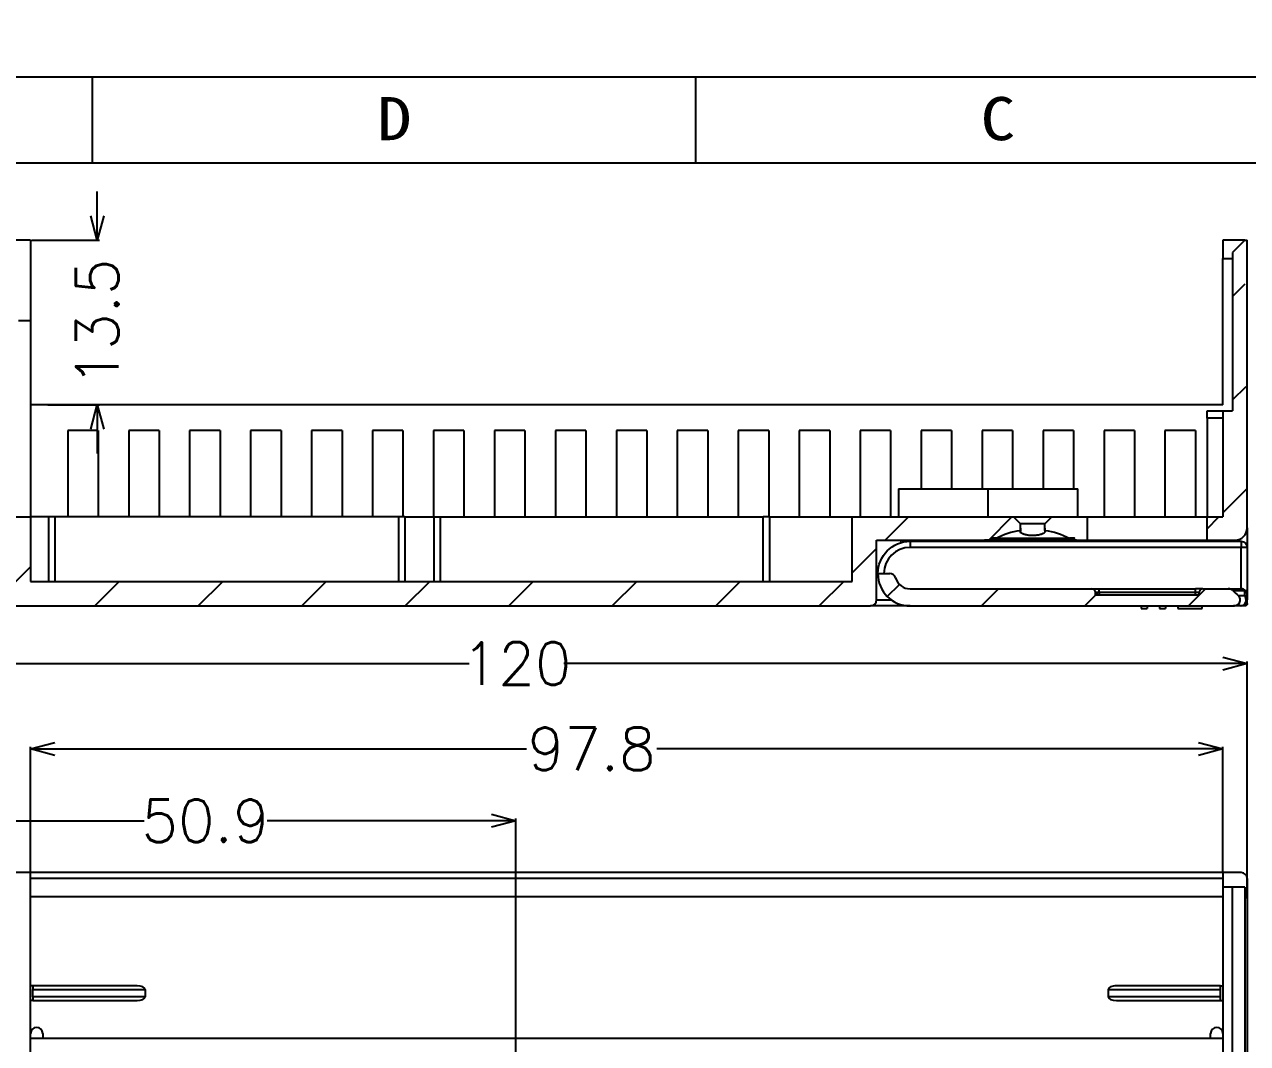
# Model space of a CAD drawing. Header units: millimetres. Extents: x 0 to 1853, y 0 to 821.
# Drawn here: x 1055.8 to 1156.1, y 531.5 to 615.1 of the extents above; entities that cross this region are included whole.
import ezdxf
from ezdxf.enums import TextEntityAlignment as Align
from ezdxf.lldxf.tags import DXFTag

# ---------------------------------------------------------------- set-up
doc = ezdxf.new("R2010")
doc.units = ezdxf.units.MM
doc.header["$MEASUREMENT"] = 0
doc.layers.get('0').update_dxf_attribs({"linetype": 'CONTINUOUS'})
doc.layers.get('Defpoints').update_dxf_attribs({"linetype": 'CONTINUOUS'})
for name, color, linetype in [('1', 7, 'CONTINUOUS'), ('5', 7, 'CONTINUOUS'), ('6', 7, 'CONTINUOUS'), ('8', 7, 'CONTINUOUS')]:
    doc.layers.add(name, color=color, linetype=linetype)
doc.styles.get("Standard").update_dxf_attribs({"font": 'txt', "bigfont": 'gbcbig.shx'})
doc.styles.add('TEXTSTYLE_0', font='txt', dxfattribs={"width": 0.8})
tags = doc.linetypes.add('CENTER', pattern=[2, 1.25, -0.25, 0.25, -0.25]).pattern_tags.tags
tags[10:11] = [DXFTag(74, 4), DXFTag(75, 0), DXFTag(340, '0'), DXFTag(46, 0.0), DXFTag(50, 0.0), DXFTag(44, 0.0), DXFTag(45, 0.0)]
tags[8:9] = [DXFTag(74, 4), DXFTag(75, 0), DXFTag(340, '0'), DXFTag(46, 0.0), DXFTag(50, 0.0), DXFTag(44, 0.0), DXFTag(45, 0.0)]
tags[6:7] = [DXFTag(74, 4), DXFTag(75, 0), DXFTag(340, '0'), DXFTag(46, 0.0), DXFTag(50, 0.0), DXFTag(44, 0.0), DXFTag(45, 0.0)]
tags[4:5] = [DXFTag(74, 4), DXFTag(75, 0), DXFTag(340, '0'), DXFTag(46, 0.0), DXFTag(50, 0.0), DXFTag(44, 0.0), DXFTag(45, 0.0)]
doc.dimstyles.get("Standard").update_dxf_attribs({"dimtxt": 3.5, "dimasz": 2, "dimexe": 0.18, "dimexo": 0.0625, "dimgap": 0.09, "dimtad": 0, "dimzin": 0, "dimdsep": 46, "dimtxsty": 'Standard', "dimblk": 'OPEN30', "dimcen": 0.09, "dimclrd": 3, "dimclre": 3, "dimclrt": 6, "dimadec": 0, "dimazin": 0, "dimtfac": 1, "dimtdec": 4, "dimtofl": 0, "dimtmove": 0, "dimatfit": 3, "dimldrblk": 'OPEN30', "dimfxl": 0, "dimtolj": 1, "dimtzin": 0, "dimlwd": 0, "dimlwe": 0, "dimarcsym": 0})

# ---------------------------------------------------------------- blocks, each defined once
blk = doc.blocks.new('_Open30')
at = {"color": 0, "linetype": 'ByBlock', "lineweight": -2}
for p, q in [((-1, 0.268), (0, 0)), ((0, 0), (-1, -0.268)), ((0, 0), (-1, 0))]:
    blk.add_line(p, q, dxfattribs=at)
blk = doc.blocks.new('*D94')
at = {"color": 3}
for p, q in [((1036.07, 545.08), (1036.07, 562.84)), ((1156.07, 543.38), (1156.07, 562.84)), ((1038.07, 562.66), (1092.26, 562.66)), ((1154.07, 562.66), (1100.02, 562.66))]:
    blk.add_line(p, q, dxfattribs=at)
at = {"layer": 'Defpoints', "color": 0}
for p in [(1156.07, 562.66), (1036.07, 545.01), (1156.07, 543.32)]:
    blk.add_point(p, dxfattribs=at)
at = {"color": 3, "xscale": 2, "yscale": 2, "zscale": 2, "rotation": 180}
blk.add_blockref('_Open30', (1036.07, 562.66), dxfattribs=at)
at = {"color": 3, "xscale": 2, "yscale": 2, "zscale": 2}
blk.add_blockref('_Open30', (1156.07, 562.66), dxfattribs=at)
at = {"color": 6, "insert": (1096.14, 562.66), "char_height": 3.5, "attachment_point": 5}
blk.add_mtext('\\A1;120', dxfattribs=at)
blk = doc.blocks.new('*D95')
at = {"color": 3}
for p, q in [((1056.27, 545.58), (1056.27, 555.84)), ((1154.07, 545.58), (1154.07, 555.84)), ((1058.27, 555.66), (1096.96, 555.66)), ((1152.07, 555.66), (1107.64, 555.66))]:
    blk.add_line(p, q, dxfattribs=at)
at = {"layer": 'Defpoints', "color": 0}
for p in [(1056.27, 555.66), (1056.27, 545.51), (1154.07, 545.51)]:
    blk.add_point(p, dxfattribs=at)
at = {"color": 3, "xscale": 2, "yscale": 2, "zscale": 2, "rotation": 180}
blk.add_blockref('_Open30', (1056.27, 555.66), dxfattribs=at)
at = {"color": 3, "xscale": 2, "yscale": 2, "zscale": 2}
blk.add_blockref('_Open30', (1154.07, 555.66), dxfattribs=at)
at = {"color": 6, "insert": (1102.3, 555.66), "char_height": 3.5, "attachment_point": 5}
blk.add_mtext('\\A1;97.8', dxfattribs=at)
blk = doc.blocks.new('*D109')
at = {"color": 3}
for p, q in [((1657.14, 691.76), (1661.99, 689.6)), ((1666.01, 687.77), (1666.19, 687.77)), ((1666.1, 687.68), (1666.1, 687.86))]:
    blk.add_line(p, q, dxfattribs=at)
at = {"layer": 'Defpoints', "color": 0}
for p in [(1663.81, 688.78), (1668.38, 686.75)]:
    blk.add_point(p, dxfattribs=at)
at = {"color": 3, "xscale": 2, "yscale": 2, "zscale": 2, "rotation": 335.9949340820313}
blk.add_blockref('_Open30', (1663.81, 688.78), dxfattribs=at)
at = {"color": 6, "insert": (1654.39, 692.98), "char_height": 3.5, "attachment_point": 5, "rotation": 335.9949}
blk.add_mtext('\\A1;∅5', dxfattribs=at)
blk = doc.blocks.new('*D114')
at = {"color": 3}
for p, q in [((1061.75, 599.39), (1061.75, 601.39)), ((1056.34, 597.39), (1061.93, 597.39)), ((1057.68, 583.89), (1061.93, 583.89)), ((1061.75, 581.89), (1061.75, 579.89))]:
    blk.add_line(p, q, dxfattribs=at)
at = {"layer": 'Defpoints', "color": 0}
for p in [(1056.27, 597.39), (1057.61, 583.89), (1061.75, 583.89)]:
    blk.add_point(p, dxfattribs=at)
at = {"color": 3, "xscale": 2, "yscale": 2, "zscale": 2}
for p, rotation in [((1061.75, 597.39), 270), ((1061.75, 583.89), 90)]:
    blk.add_blockref('_Open30', p, dxfattribs=dict(at, rotation=rotation))
at = {"color": 6, "insert": (1061.75, 590.64), "char_height": 3.5, "attachment_point": 5, "rotation": 90}
blk.add_mtext('\\A1;13.5', dxfattribs=at)
blk = doc.blocks.new('*D118')
at = {"color": 3}
for p, q in [((1045.17, 540.11), (1045.17, 549.95)), ((1096.07, 540.11), (1096.07, 549.95)), ((1047.17, 549.77), (1065.58, 549.77)), ((1094.07, 549.77), (1075.67, 549.77))]:
    blk.add_line(p, q, dxfattribs=at)
at = {"layer": 'Defpoints', "color": 0}
for p in [(1096.07, 549.77), (1045.17, 540.04), (1096.07, 540.04)]:
    blk.add_point(p, dxfattribs=at)
at = {"color": 3, "xscale": 2, "yscale": 2, "zscale": 2, "rotation": 180}
blk.add_blockref('_Open30', (1045.17, 549.77), dxfattribs=at)
at = {"color": 3, "xscale": 2, "yscale": 2, "zscale": 2}
blk.add_blockref('_Open30', (1096.07, 549.77), dxfattribs=at)
at = {"color": 6, "insert": (1070.62, 549.77), "char_height": 3.5, "attachment_point": 5}
blk.add_mtext('\\A1;50.9', dxfattribs=at)
blk = doc.blocks.new('44aa')
at = {"color": 7, "linetype": 'Continuous'}
for p, q in [((-297, 210.02), (0, 210.02)), ((-198, 202.95), (-198, 210.02)), ((-148.5, 202.95), (-148.5, 210.02)), ((-289.93, 202.95), (-7.07, 202.95))]:
    blk.add_line(p, q, dxfattribs=at)
at = {"color": 2, "style": 'TEXTSTYLE_0', "width": 0.792988}
for s, p, p2 in [('D', (-174.65, 204.81), (-171.82, 204.81)), ('C', (-125.15, 204.81), (-122.32, 204.81))]:
    blk.add_text(s, height=3.54, dxfattribs=at).set_placement(p, p2, align=Align.FIT)
blk = doc.blocks.new('SUN_6HWZ35TKUHLG5E9ZFKZ2V2VAJLS')
blk.add_blockref('44aa', (0, 0))

msp = doc.modelspace()

# ---------------------------------------------------------------- linework, layer by layer
at = {"color": 7}
for p, q in [((1154.873, 592.779), (1155.904, 593.809)), ((1154.873, 584.298), (1155.975, 585.399)), ((1154.073, 575.018), (1156.046, 576.989)), ((1126.374, 572.79), (1128.276, 574.69)), ((1134.864, 572.79), (1136.766, 574.69)), ((1152.773, 573.719), (1153.745, 574.69)), ((1123.673, 570.092), (1125.673, 572.09)), ((1054.273, 568.609), (1056.273, 570.607)), ((1061.542, 567.39), (1063.544, 569.39)), ((1070.032, 567.39), (1072.034, 569.39)), ((1078.521, 567.39), (1080.523, 569.39)), ((1087.011, 567.39), (1089.013, 569.39)), ((1095.5, 567.39), (1097.502, 569.39)), ((1103.99, 567.39), (1105.992, 569.39)), ((1112.479, 567.39), (1114.481, 569.39)), ((1120.969, 567.39), (1122.971, 569.39)), ((1126.55, 568.165), (1127.541, 569.155)), ((1134.263, 567.39), (1135.665, 568.79)), ((1142.753, 567.39), (1143.849, 568.484)), ((1151.242, 567.39), (1152.644, 568.79))]:
    msp.add_line(p, q, dxfattribs=at)
at = {"layer": '1', "color": 172}
for p, q in [((1135.465, 572.945), (1135.465, 572.946)), ((1141.48, 572.947), (1141.481, 572.947)), ((1134.865, 572.79), (1134.865, 572.79))]:
    msp.add_line(p, q, dxfattribs=at)
at = {"layer": '5', "color": 23}
for p, q in [((1156.073, 567.59), (1156.073, 567.88)), ((1155.873, 567.39), (1155.573, 567.39)), ((1156.073, 567.59), (1155.973, 567.59)), ((1154.072, 545.513), (1056.274, 545.513)), ((1154.072, 545.013), (1056.274, 545.013)), ((1154.073, 543.513), (1056.273, 543.513)), ((1056.473, 536.213), (1056.273, 536.213)), ((1065.008, 536.213), (1056.473, 536.213)), ((1056.473, 536.213), (1056.473, 535.913)), ((1056.473, 535.313), (1056.473, 535.913)), ((1056.473, 535.913), (1065.673, 535.913)), ((1065.673, 535.913), (1065.673, 535.313)), ((1144.673, 535.913), (1153.873, 535.913)), ((1144.673, 535.913), (1144.673, 535.313)), ((1153.873, 536.213), (1145.338, 536.213)), ((1153.873, 535.913), (1153.873, 536.213)), ((1153.873, 536.213), (1154.073, 536.213)), ((1153.873, 535.313), (1153.873, 535.913)), ((1056.473, 535.013), (1056.273, 535.013)), ((1056.473, 535.313), (1056.473, 535.013)), ((1065.673, 535.313), (1056.473, 535.313)), ((1056.473, 535.013), (1065.008, 535.013)), ((1153.873, 535.313), (1144.673, 535.313)), ((1145.338, 535.013), (1153.873, 535.013)), ((1153.873, 535.013), (1153.873, 535.313)), ((1153.873, 535.013), (1154.073, 535.013)), ((1057.273, 532.313), (1057.273, 531.913)), ((1153.073, 531.913), (1153.073, 532.313))]:
    msp.add_line(p, q, dxfattribs=at)
at = {"layer": '5', "color": 23, "extrusion": (0, 0, -1)}
msp.add_arc((-1155.873, 567.59), 0.2, 180, 270, dxfattribs=at)
at = {"layer": '5', "color": 23}
for centre in [(1056.773, 532.313), (1153.573, 532.313)]:
    msp.add_arc(centre, 0.5, 0, 180, dxfattribs=at)
for centre, major_axis, start_param, end_param in [((1065.008, 535.913), (-0.665, 0), 3.1415927, 4.712389), ((1145.338, 535.913), (0.665, 0), 1.5707963, 3.1415927), ((1065.008, 535.313), (0.665, 0), 4.712389, 6.2831853), ((1145.338, 535.313), (-0.665, 0), 0, 1.5707963)]:
    msp.add_ellipse(centre, major_axis=major_axis, ratio=0.4512199, start_param=start_param, end_param=end_param, dxfattribs=at)
at = {"layer": '6', "color": 43}
for p, q in [((1128.423, 572.69), (1128.423, 572.19)), ((1128.423, 572.69), (1155.573, 572.69)), ((1155.573, 572.19), (1128.423, 572.19)), ((1155.573, 572.69), (1155.573, 572.19)), ((1155.573, 568.79), (1155.573, 572.19)), ((1156.073, 572.19), (1155.573, 572.19)), ((1156.073, 572.19), (1156.073, 568.29)), ((1125.773, 570.04), (1126.746, 570.04)), ((1128.423, 568.79), (1143.323, 568.79)), ((1143.323, 568.79), (1143.923, 568.79)), ((1143.623, 568.29), (1143.623, 568.49)), ((1143.923, 568.49), (1143.623, 568.49)), ((1143.623, 568.29), (1152.123, 568.29)), ((1143.923, 568.49), (1143.923, 568.79)), ((1143.923, 568.79), (1151.823, 568.79)), ((1143.923, 568.49), (1143.923, 568.29)), ((1151.823, 568.49), (1143.923, 568.49)), ((1151.823, 568.49), (1151.823, 568.79)), ((1152.423, 568.79), (1151.823, 568.79)), ((1151.823, 568.29), (1151.823, 568.49)), ((1152.123, 568.49), (1151.823, 568.49)), ((1152.123, 568.29), (1152.123, 568.49)), ((1152.423, 568.79), (1154.522, 568.79)), ((1154.522, 568.79), (1155.573, 568.79)), ((1154.904, 568.643), (1155.869, 568.643)), ((1155.339, 568.243), (1155.852, 568.243)), ((1156.073, 567.89), (1156.015, 567.89)), ((1156.073, 567.949), (1156.073, 567.89)), ((1128.423, 567.39), (1154.955, 567.39)), ((1147.373, 567.39), (1147.373, 567.19)), ((1147.373, 567.19), (1147.873, 567.19)), ((1147.873, 567.39), (1147.873, 567.19)), ((1148.873, 567.39), (1148.873, 567.19)), ((1148.873, 567.19), (1149.373, 567.19)), ((1149.373, 567.39), (1149.373, 567.19)), ((1150.373, 567.39), (1150.373, 567.19)), ((1150.373, 567.19), (1152.373, 567.19)), ((1152.373, 567.19), (1152.373, 567.39)), ((1155.544, 567.39), (1154.955, 567.39)), ((1155.573, 567.39), (1155.544, 567.39))]:
    msp.add_line(p, q, dxfattribs=at)
at = {"layer": '6', "color": 43, "extrusion": (0, 0, -1)}
for centre, radius, start, end in [((-1128.423, 570.04), 2.65, 0, 90), ((-1155.573, 572.19), 0.5, 90, 180)]:
    msp.add_arc(centre, radius, start, end, dxfattribs=at)
at = {"layer": '6', "color": 43}
for centre, radius, start, end in [((1128.423, 570.04), 2.15, 90, 180), ((1128.423, 570.04), 2.65, 180, 270), ((1126.746, 569.54), 0.5, 16.60155, 90), ((1128.423, 570.04), 1.25, 196.60155, 270), ((1143.323, 568.49), 0.3, 0, 90), ((1152.423, 568.49), 0.3, 90, 180), ((1155.573, 568.29), 0.5, 0.0046, 90), ((1155.573, 567.89), 0.5, 270, 0)]:
    msp.add_arc(centre, radius, start, end, dxfattribs=at)
for centre, major_axis, ratio, start_param, end_param in [((1155.544, 567.89), (0, -0.5), 0.869683, 0, 2.3561945), ((1155.544, 567.89), (0, -0.5), 0.9414912, 0, 1.5707963), ((1155.573, 568.29), (0, -0.5), 0.8375609, 2.3561937, 3.1415927), ((1155.544, 567.89), (-0.227, 0.446), 0.927926, 4.2709942, 5.0711203)]:
    msp.add_ellipse(centre, major_axis=major_axis, ratio=ratio, start_param=start_param, end_param=end_param, dxfattribs=at)
for points, knots in [([(1154.792, 568.723), (1154.739, 568.751), (1154.681, 568.771), (1154.622, 568.781), (1154.589, 568.787), (1154.555, 568.79), (1154.522, 568.79)], [0.32843426, 0.32843426, 0.32843426, 0.32843426, 0.75957882, 0.75957882, 0.75957882, 1, 1, 1, 1]), ([(1155.035, 567.395), (1155.1, 567.404), (1155.165, 567.425), (1155.223, 567.455), (1155.28, 567.485), (1155.333, 567.526), (1155.377, 567.574), (1155.417, 567.619), (1155.449, 567.672), (1155.47, 567.729), (1155.489, 567.78), (1155.5, 567.836), (1155.499, 567.891)], [0.06624604, 0.06624604, 0.06624604, 0.06624604, 0.22875689, 0.22875689, 0.22875689, 0.38902277, 0.38902277, 0.38902277, 0.53846604, 0.53846604, 0.53846604, 0.67448092, 0.67448092, 0.67448092, 0.67448092]), ([(1155.473, 568.044), (1155.455, 568.093), (1155.43, 568.139), (1155.398, 568.18), (1155.38, 568.202), (1155.361, 568.224), (1155.339, 568.243)], [0.80202514, 0.80202514, 0.80202514, 0.80202514, 0.92914712, 0.92914712, 0.92914712, 1, 1, 1, 1]), ([(1155.851, 568.243), (1155.855, 568.245), (1155.861, 568.249), (1155.868, 568.257), (1155.874, 568.268), (1155.878, 568.282), (1155.878, 568.295), (1155.878, 568.302)], [0, 0, 0, 0, 0.1640518, 0.3301997, 0.4996213, 0.7464517, 1, 1, 1, 1]), ([(1156.068, 568.29), (1156.07, 568.358), (1156.052, 568.427), (1155.984, 568.549), (1155.932, 568.603), (1155.869, 568.643)], [0, 0, 0, 0, 0.5, 0.5, 1, 1, 1, 1]), ([(1155.874, 568.297), (1155.935, 568.257), (1155.986, 568.204), (1156.056, 568.084), (1156.075, 568.016), (1156.076, 567.949)], [0, 0, 0, 0, 0.5, 0.5, 1, 1, 1, 1]), ([(1156.073, 567.949), (1156.071, 567.935), (1156.066, 567.909), (1156.032, 567.896), (1156.015, 567.89)], [0, 0, 0, 0, 0.5091556, 1, 1, 1, 1])]:
    msp.add_open_spline(points, degree=3, knots=knots, dxfattribs=at)
for points, degree in [([(1154.904, 568.643), (1154.871, 568.674), (1154.833, 568.701), (1154.792, 568.723)], 3), ([(1154.904, 568.643), (1155.049, 568.51), (1155.194, 568.376), (1155.339, 568.243)], 3), ([(1155.499, 567.891), (1155.499, 567.943), (1155.49, 567.995), (1155.473, 568.044)], 3), ([(1155.878, 568.302), (1155.875, 568.416), (1155.872, 568.53), (1155.869, 568.643)], 3), ([(1156.073, 568.29), (1156.073, 568.11), (1156.073, 567.949)], 2), ([(1154.955, 567.39), (1154.982, 567.39), (1155.009, 567.392), (1155.035, 567.395)], 3)]:
    msp.add_open_spline(points, degree=degree, dxfattribs=at)
at = {"layer": '8', "color": 163}
for p, q in [((1056.273, 597.39), (1054.273, 597.39)), ((1056.273, 597.39), (1056.273, 590.79)), ((1154.073, 597.39), (1154.073, 595.89)), ((1155.873, 597.39), (1154.073, 597.39)), ((1155.873, 597.39), (1154.873, 596.39)), ((1155.873, 597.39), (1156.073, 597.39)), ((1156.073, 573.79), (1156.073, 597.39)), ((1154.873, 596.39), (1154.873, 583.39)), ((1154.073, 583.89), (1154.073, 595.89)), ((1154.073, 595.89), (1154.873, 595.89)), ((1056.273, 590.79), (1055.273, 590.79)), ((1056.273, 590.79), (1056.273, 574.69)), ((1154.073, 583.89), (1056.273, 583.89)), ((1152.773, 582.8), (1152.773, 583.39)), ((1152.773, 583.39), (1154.073, 583.39)), ((1154.073, 583.39), (1154.873, 583.39)), ((1154.073, 583.39), (1154.073, 574.69)), ((1152.773, 582.8), (1152.773, 574.69)), ((1154.073, 582.8), (1152.773, 582.8)), ((1061.823, 581.791), (1059.323, 581.791)), ((1059.323, 581.791), (1059.323, 574.69)), ((1061.823, 581.791), (1061.823, 574.69)), ((1066.823, 581.791), (1064.324, 581.791)), ((1064.324, 581.791), (1064.324, 574.69)), ((1066.823, 581.791), (1066.823, 574.69)), ((1071.823, 581.791), (1069.324, 581.791)), ((1069.324, 581.791), (1069.324, 574.69)), ((1071.823, 581.791), (1071.823, 574.69)), ((1076.823, 581.791), (1074.324, 581.791)), ((1074.324, 581.791), (1074.324, 574.69)), ((1076.823, 581.791), (1076.823, 574.69)), ((1081.823, 581.791), (1079.324, 581.791)), ((1079.324, 581.791), (1079.324, 574.69)), ((1081.823, 581.791), (1081.823, 574.69)), ((1086.823, 581.791), (1084.324, 581.791)), ((1084.324, 581.791), (1084.324, 574.69)), ((1086.823, 581.791), (1086.823, 574.69)), ((1091.823, 581.791), (1089.324, 581.791)), ((1089.324, 581.791), (1089.324, 574.69)), ((1091.823, 581.791), (1091.823, 574.69)), ((1096.823, 581.791), (1094.324, 581.791)), ((1094.324, 581.791), (1094.324, 574.69)), ((1096.823, 581.791), (1096.823, 574.69)), ((1101.823, 581.791), (1099.324, 581.791)), ((1099.324, 581.791), (1099.324, 574.69)), ((1101.823, 581.791), (1101.823, 574.69)), ((1106.823, 581.791), (1104.324, 581.791)), ((1104.324, 581.791), (1104.324, 574.69)), ((1106.823, 581.791), (1106.823, 574.69)), ((1111.823, 581.791), (1109.324, 581.791)), ((1109.324, 581.791), (1109.324, 574.69)), ((1111.823, 581.791), (1111.823, 574.69)), ((1116.823, 581.791), (1114.324, 581.791)), ((1114.324, 581.791), (1114.324, 574.69)), ((1116.823, 581.791), (1116.823, 574.69)), ((1121.823, 581.791), (1119.324, 581.791)), ((1119.324, 581.791), (1119.324, 574.69)), ((1121.823, 581.791), (1121.823, 574.69)), ((1126.823, 581.791), (1124.324, 581.791)), ((1124.324, 581.791), (1124.324, 574.69)), ((1126.823, 581.791), (1126.823, 574.69)), ((1131.823, 581.791), (1129.324, 581.791)), ((1129.324, 581.791), (1129.324, 576.99)), ((1131.823, 581.791), (1131.823, 576.99)), ((1136.823, 581.791), (1134.324, 581.791)), ((1134.324, 581.791), (1134.324, 576.99)), ((1136.823, 581.791), (1136.823, 576.99)), ((1141.823, 581.791), (1139.324, 581.791)), ((1139.324, 581.791), (1139.324, 576.99)), ((1141.823, 581.791), (1141.823, 576.99)), ((1146.823, 581.791), (1144.324, 581.791)), ((1144.324, 581.791), (1144.324, 574.69)), ((1146.823, 581.791), (1146.823, 574.69)), ((1151.824, 581.791), (1149.324, 581.791)), ((1149.324, 581.791), (1149.324, 574.69)), ((1151.824, 581.791), (1151.824, 574.69)), ((1127.473, 576.99), (1127.473, 574.69)), ((1127.473, 576.99), (1134.823, 576.99)), ((1134.823, 574.69), (1134.823, 576.99)), ((1134.823, 576.99), (1142.173, 576.99)), ((1142.173, 574.69), (1142.173, 576.99)), ((1054.273, 574.69), (1056.273, 574.69)), ((1056.273, 574.69), (1056.273, 569.39)), ((1057.773, 574.69), (1056.273, 574.69)), ((1057.773, 569.39), (1057.773, 574.69)), ((1058.273, 574.69), (1057.773, 574.69)), ((1058.273, 574.69), (1058.273, 569.39)), ((1086.473, 574.69), (1058.273, 574.69)), ((1086.473, 569.39), (1086.473, 574.69)), ((1086.973, 574.69), (1086.473, 574.69)), ((1086.973, 574.69), (1086.973, 569.39)), ((1086.973, 574.69), (1089.373, 574.69)), ((1089.373, 569.39), (1089.373, 574.69)), ((1089.373, 574.69), (1089.873, 574.69)), ((1089.873, 574.69), (1089.873, 569.39)), ((1089.873, 574.69), (1116.373, 574.69)), ((1116.373, 569.39), (1116.373, 574.69)), ((1116.873, 574.69), (1116.373, 574.69)), ((1116.873, 574.69), (1116.873, 569.39)), ((1116.873, 574.69), (1123.674, 574.69)), ((1123.673, 569.39), (1123.673, 574.69)), ((1123.673, 574.69), (1136.898, 574.69)), ((1137.473, 574.114), (1136.898, 574.69)), ((1136.898, 574.69), (1140.049, 574.69)), ((1137.473, 573.589), (1137.473, 574.114)), ((1139.473, 574.114), (1137.473, 574.114)), ((1139.473, 574.114), (1140.049, 574.69)), ((1139.473, 573.589), (1139.473, 574.114)), ((1140.049, 574.69), (1142.973, 574.69)), ((1142.973, 572.79), (1142.973, 574.69)), ((1142.973, 574.69), (1152.773, 574.69)), ((1152.773, 572.79), (1152.773, 574.69)), ((1152.773, 574.69), (1154.073, 574.69)), ((1156.073, 573.79), (1156.073, 572.19)), ((1125.673, 567.89), (1125.673, 572.79)), ((1125.673, 572.79), (1134.865, 572.79)), ((1127.64, 572.79), (1127.647, 572.573)), ((1129.507, 572.79), (1129.504, 572.69)), ((1142.082, 572.79), (1142.973, 572.79)), ((1142.973, 572.79), (1152.773, 572.79)), ((1148.965, 572.79), (1148.969, 572.69)), ((1150.182, 572.79), (1150.178, 572.69)), ((1152.773, 572.79), (1155.073, 572.79)), ((1056.273, 569.39), (1123.673, 569.39)), ((1125.673, 567.89), (1126.875, 567.89)), ((1156.073, 568.29), (1156.073, 568.051)), ((1054.773, 567.39), (1125.173, 567.39)), ((1128.424, 567.39), (1125.173, 567.39)), ((1056.273, 545.513), (1036.573, 545.513)), ((1056.273, 529.613), (1056.273, 545.513)), ((1154.073, 545.513), (1154.073, 544.313)), ((1155.573, 545.513), (1154.073, 545.513)), ((1156.073, 545.013), (1156.073, 466.013)), ((1155.873, 544.313), (1154.073, 544.313)), ((1154.073, 544.313), (1154.073, 529.913)), ((1154.873, 466.713), (1154.873, 544.313)), ((1155.873, 544.313), (1155.873, 466.713)), ((1154.073, 531.913), (1056.273, 531.913))]:
    msp.add_line(p, q, dxfattribs=at)
at = {"layer": '8', "color": 1, "linetype": 'CENTER', "ltscale": 8.128}
msp.add_line((1096.073, 465.513), (1096.073, 545.513), dxfattribs=at)
at = {"layer": '8', "color": 163}
for centre, radius, start, end in [((1155.073, 573.79), 1, 270, 0), ((1125.173, 567.89), 0.5, 270, 0), ((1155.573, 545.013), 0.5, 0, 90)]:
    msp.add_arc(centre, radius, start, end, dxfattribs=at)
for points in [[(1137.473, 573.582), (1137.473, 573.874), (1137.473, 573.84), (1137.473, 573.482)], [(1139.473, 573.582), (1139.473, 573.874), (1139.473, 573.84), (1139.473, 573.482)], [(1135.465, 572.946), (1136.083, 573.293), (1136.77, 573.49), (1137.473, 573.589)], [(1137.479, 573.449), (1137.475, 573.46), (1137.473, 573.471), (1137.473, 573.482)], [(1139.473, 573.482), (1139.473, 573.447), (1139.452, 573.411), (1139.412, 573.376)], [(1139.473, 573.589), (1140.175, 573.49), (1140.866, 573.291), (1141.48, 572.947)], [(1141.481, 572.947), (1141.54, 572.914), (1141.602, 572.885), (1141.666, 572.863)]]:
    msp.add_open_spline(points, degree=3, dxfattribs=at)
for points, knots in [([(1134.865, 572.79), (1134.933, 572.79), (1135.002, 572.795), (1135.069, 572.807), (1135.137, 572.818), (1135.205, 572.835), (1135.271, 572.858), (1135.338, 572.881), (1135.403, 572.911), (1135.465, 572.945)], [0, 0, 0, 0, 0.3264295, 0.3264295, 0.3264295, 0.6601683, 0.6601683, 0.6601683, 1, 1, 1, 1]), ([(1135.461, 572.946), (1135.434, 572.946), (1135.374, 572.946), (1135.288, 572.945), (1135.21, 572.945), (1135.143, 572.945), (1135.091, 572.947), (1135.057, 572.948), (1135.044, 572.949), (1135.054, 572.949), (1135.1, 572.947), (1135.181, 572.945), (1135.27, 572.945), (1135.348, 572.947), (1135.44, 572.947), (1135.509, 572.947), (1135.546, 572.947)], [0, 0, 0, 0, 0.0475935, 0.1124069, 0.1757472, 0.2379944, 0.3145984, 0.3907408, 0.466689, 0.54253, 0.6575602, 0.771013, 0.8237652, 0.8793452, 0.9379703, 1, 1, 1, 1]), ([(1135.546, 572.947), (1135.605, 572.946), (1135.731, 572.945), (1135.945, 572.943), (1136.18, 572.942), (1136.468, 572.941), (1136.812, 572.939), (1137.217, 572.939), (1137.641, 572.94), (1138.079, 572.938), (1138.526, 572.937), (1139.045, 572.939), (1139.627, 572.939), (1140.167, 572.939), (1140.596, 572.942), (1140.927, 572.943), (1141.17, 572.946), (1141.343, 572.947), (1141.461, 572.946), (1141.564, 572.947), (1141.655, 572.947), (1141.732, 572.947), (1141.817, 572.947), (1141.886, 572.948), (1141.908, 572.95), (1141.874, 572.948), (1141.799, 572.947), (1141.697, 572.948), (1141.589, 572.948), (1141.515, 572.947), (1141.492, 572.947)], [0, 0, 0, 0, 0.0327707, 0.0646167, 0.0960389, 0.1275079, 0.1706338, 0.212823, 0.2548243, 0.2974622, 0.3396702, 0.3822069, 0.4456337, 0.5094998, 0.5518234, 0.5939512, 0.636846, 0.6588044, 0.6803686, 0.7015411, 0.7224977, 0.7433708, 0.7642739, 0.8065259, 0.8488917, 0.8915806, 0.9224751, 0.9537673, 0.9858084, 1, 1, 1, 1]), ([(1139.412, 573.376), (1139.372, 573.342), (1139.311, 573.308), (1139.235, 573.279), (1139.16, 573.25), (1139.067, 573.225), (1138.964, 573.205), (1138.866, 573.187), (1138.756, 573.173), (1138.644, 573.166), (1138.537, 573.16), (1138.425, 573.16), (1138.318, 573.165), (1138.214, 573.171), (1138.111, 573.183), (1138.018, 573.199), (1137.923, 573.215), (1137.835, 573.237), (1137.762, 573.261), (1137.684, 573.287), (1137.62, 573.316), (1137.573, 573.347), (1137.524, 573.38), (1137.492, 573.415), (1137.479, 573.449)], [0.11402679, 0.11402679, 0.11402679, 0.11402679, 0.22816546, 0.22816546, 0.22816546, 0.34028772, 0.34028772, 0.34028772, 0.44722444, 0.44722444, 0.44722444, 0.54887015, 0.54887015, 0.54887015, 0.64796472, 0.64796472, 0.64796472, 0.74892271, 0.74892271, 0.74892271, 0.85441816, 0.85441816, 0.85441816, 0.96498293, 0.96498293, 0.96498293, 0.96498293]), ([(1141.666, 572.863), (1141.733, 572.839), (1141.801, 572.821), (1141.871, 572.808), (1141.94, 572.796), (1142.011, 572.79), (1142.082, 572.79)], [0.32506952, 0.32506952, 0.32506952, 0.32506952, 0.66253352, 0.66253352, 0.66253352, 1, 1, 1, 1]), ([(1135.086, 572.79), (1134.951, 572.79), (1134.724, 572.79), (1134.526, 572.79), (1134.484, 572.79), (1134.588, 572.79), (1134.736, 572.79), (1134.827, 572.79), (1134.87, 572.79)], [0, 0, 0, 0, 0.2047267, 0.4086698, 0.6123879, 0.816071, 0.9181234, 1, 1, 1, 1]), ([(1142.064, 572.79), (1142.057, 572.79), (1141.994, 572.79), (1141.862, 572.79), (1141.572, 572.79), (1141.134, 572.79), (1140.508, 572.79), (1139.806, 572.79), (1139.053, 572.79), (1138.277, 572.79), (1137.509, 572.79), (1136.778, 572.79), (1136.111, 572.79), (1135.532, 572.79), (1135.221, 572.79), (1135.086, 572.79)], [0, 0, 0, 0, 0.0059586, 0.051077, 0.0963364, 0.1867155, 0.2770772, 0.3673163, 0.4577974, 0.5480075, 0.638468, 0.7287407, 0.8190685, 0.9095201, 1, 1, 1, 1])]:
    msp.add_open_spline(points, degree=3, knots=knots, dxfattribs=at)

# ---------------------------------------------------------------- block references
msp.add_blockref('SUN_6HWZ35TKUHLG5E9ZFKZ2V2VAJLS', (1259.352, 400.79))

# ---------------------------------------------------------------- dimensions: what is measured, and where the dimension line sits
for base, p1, p2, picture, middle in [((1663.812273475, 688.782428712), (0, 0), (0, 0), '*D109', (1654.389890783, 692.978541807)), ((1061.75, 583.89), (1056.273, 597.39), (1057.613, 583.89), '*D114', (1061.75, 590.64)), ((1156.073, 562.664), (1036.073, 545.013), (1156.073, 543.322), '*D94', (1096.138, 562.664)), ((1056.274, 555.664), (1154.073, 545.513), (1056.274, 545.513), '*D95', (1102.3, 555.664)), ((1096.073, 549.775), (1045.173, 540.043), (1096.073, 540.043), '*D118', (1070.623, 549.775))]:
    dim = msp.add_linear_dim(base=base, p1=p1, p2=p2, dimstyle='Standard')
    dim.commit()
    dim.dimension.update_dxf_attribs({"geometry": picture, "text_midpoint": middle, "dimtype": 160})

doc.saveas('drawing.dxf')
